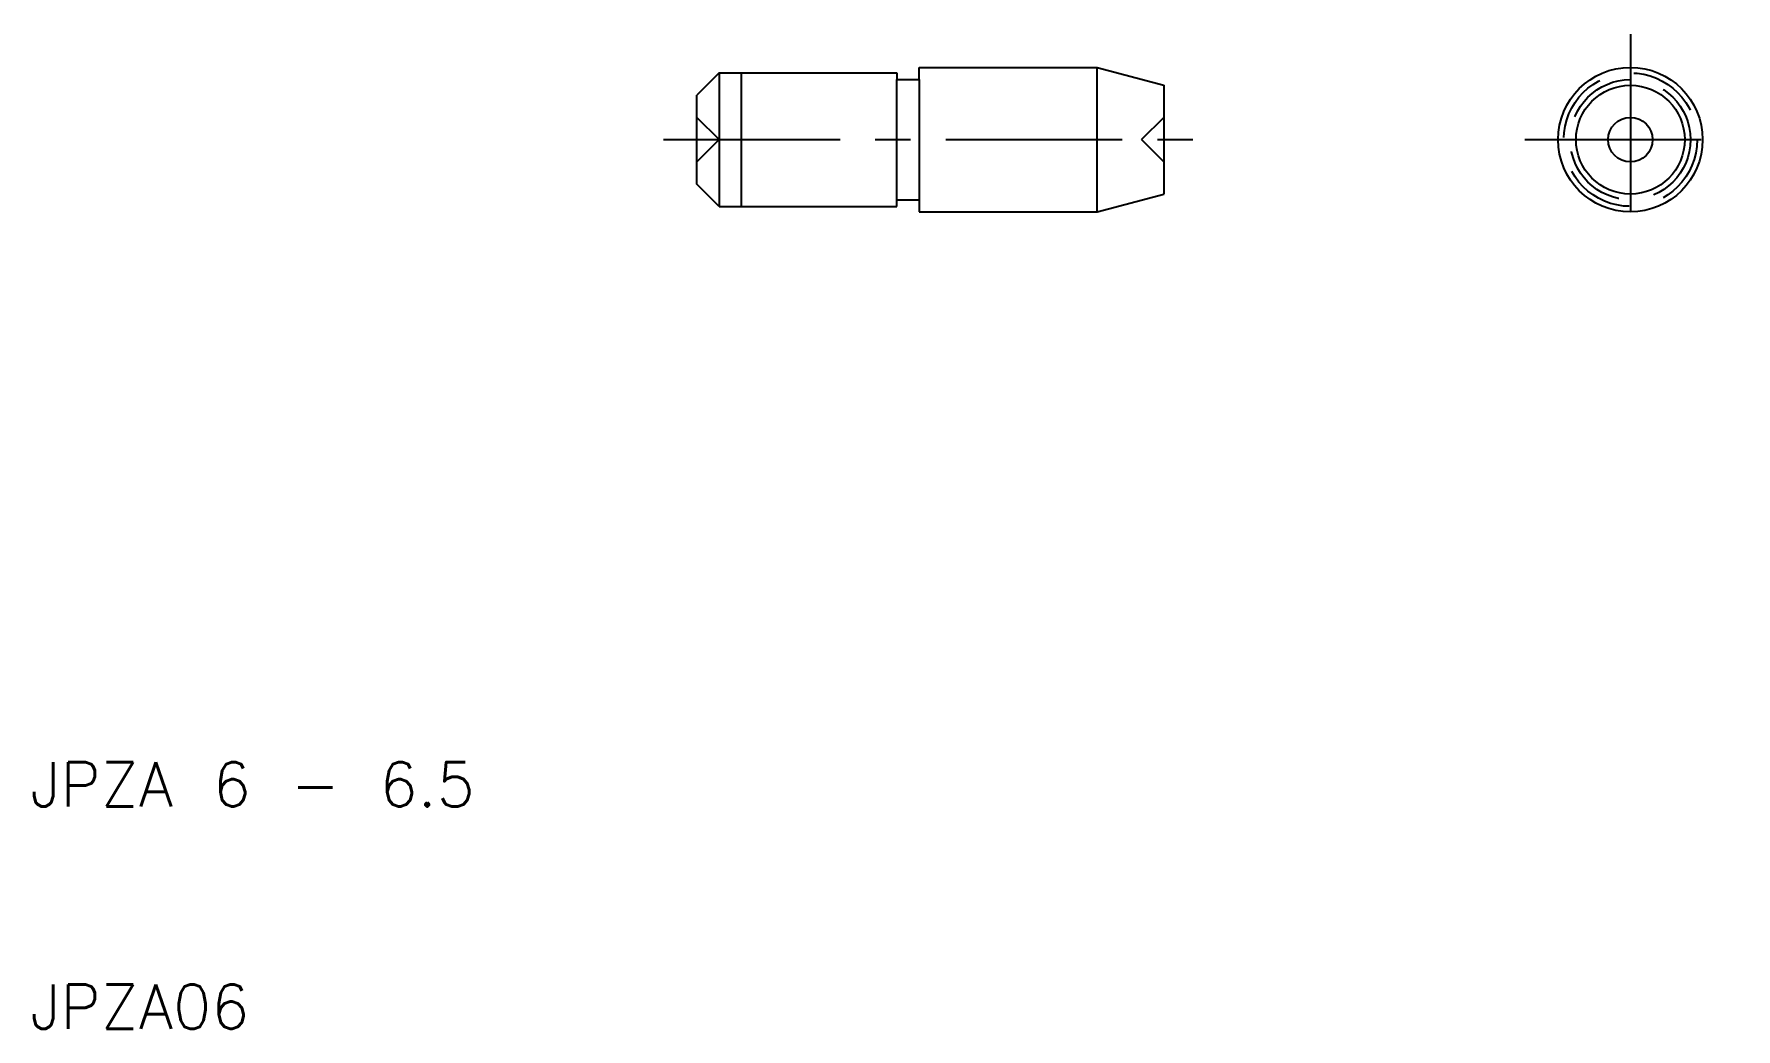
# Model space of a CAD drawing. Extents: x 10.2 to 86.8, y 10 to 54.8.
import ezdxf

# ---------------------------------------------------------------- set-up
doc = ezdxf.new("R2010")
doc.units = 0
doc.header["$LTSCALE"] = 0.25
doc.linetypes.add('CENTER', pattern=[50.8, 31.75, -6.35, 6.35, -6.35])
doc.linetypes.add('DASHED', pattern=[19.05, 12.7, -6.35])
doc.layers.get('0').update_dxf_attribs({"linetype": 'CONTINUOUS'})
doc.layers.add('CENTER', color=1, linetype='CENTER')
doc.styles.get("Standard").update_dxf_attribs({"font": 'txt.shx', "bigfont": 'extfont.shx'})

msp = doc.modelspace()

# ---------------------------------------------------------------- linework, layer by layer
for p, q in [((41, 53), (40, 52)), ((41, 53), (49, 53)), ((41, 53), (41, 47)), ((42, 47), (42, 53)), ((49, 53), (49, 52.7)), ((50, 53.25), (58, 53.25)), ((50, 52.7), (50, 53.25)), ((58, 46.75), (58, 53.25)), ((58, 53.25), (61, 52.446)), ((49, 47.3), (49, 52.7)), ((49, 52.7), (50, 52.7)), ((50, 52.7), (50, 47.3)), ((61, 52.446), (61, 47.554)), ((40, 48), (40, 52)), ((41, 47), (40, 48)), ((58, 46.75), (61, 47.554)), ((41, 47), (49, 47)), ((49, 47), (49, 47.3)), ((49, 47.3), (50, 47.3)), ((50, 47.3), (50, 46.75)), ((50, 46.75), (58, 46.75))]:
    msp.add_line(p, q)
at = {"color": 3, "linetype": 'DASHED'}
for p, q in [((40, 51), (41, 50)), ((61, 51), (60, 50)), ((40, 49), (41, 50)), ((61, 49), (60, 50))]:
    msp.add_line(p, q, dxfattribs=at)
for radius in [3.25, 2.446, 1]:
    msp.add_circle((82, 50), radius)
for radius in [3, 2.7]:
    msp.add_circle((82, 50), radius, dxfattribs=at)
at = {"layer": 'CENTER', "color": 1, "linetype": 'CENTER'}
for p, q in [((82, 54.75), (82, 45.25)), ((38.5, 50), (62.5, 50)), ((77.25, 50), (86.75, 50))]:
    msp.add_line(p, q, dxfattribs=at)

# ---------------------------------------------------------------- texts
for s, p in [('JPZA 6 - 6.5', (10, 20)), ('JPZA06', (10, 10))]:
    msp.add_text(s, height=2).set_placement(p)

doc.saveas('drawing.dxf')
